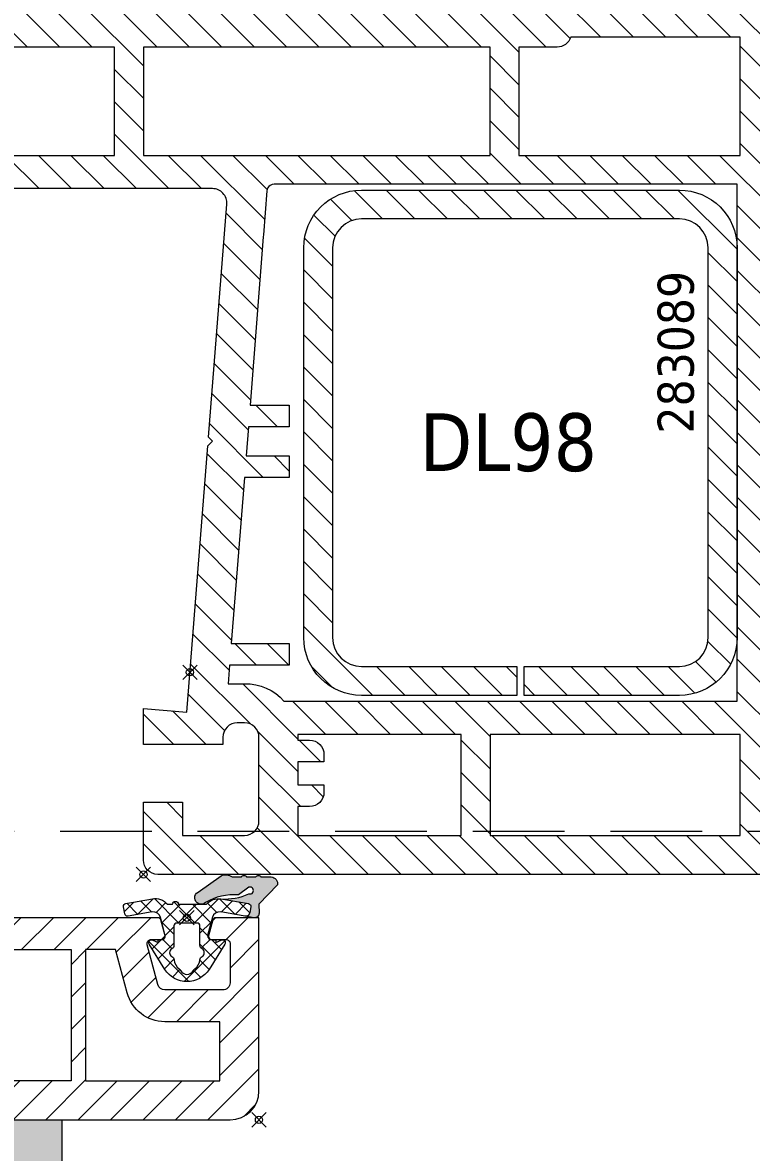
# Model space of a CAD drawing. Header units: millimetres. Extents: x -20000 to 230000, y -17405 to 25402.
# Drawn here: x 95314.6 to 95365.1, y -5974.3 to -5896.1 of the extents above; entities that cross this region are included whole.
import ezdxf

# ---------------------------------------------------------------- set-up
doc = ezdxf.new("R2010")
doc.units = ezdxf.units.MM
doc.header["$PDMODE"] = 35
doc.header["$PDSIZE"] = 0.5
doc.linetypes.add('CACHE', pattern=[9.524999999999999, 6.35, -3.175])
doc.layers.get('0').update_dxf_attribs({"lineweight": 13})
doc.layers.get('Defpoints').update_dxf_attribs({"true_color": 0xc2a584})
doc.layers.add('0 - Invisible', color=43, linetype='Continuous', lineweight=0, plot=False)
for name, color, linetype, lineweight in [('1 - Acier', 160, 'Continuous', 13), ('1 - INTERROMPU', 253, 'CACHE', 13), ('1 - Joint', 7, 'Continuous', 13), ('1 - PVC', 7, 'Continuous', 13)]:
    doc.layers.add(name, color=color, linetype=linetype, lineweight=lineweight)
doc.layers.add('1 - Cache', color=7, linetype='Continuous', lineweight=0, true_color=0xffffff)
doc.styles.add('Texte Poralu', font='tahomabd.ttf')
doc.dimstyles.new('30 - 1000', dxfattribs={"dimtxt": 10, "dimasz": 10, "dimexe": 5, "dimexo": 2.5, "dimgap": 5, "dimtad": 1, "dimdec": 1, "dimtxsty": 'Texte Poralu', "dimcen": 5, "dimazin": 0, "dimtfac": 1, "dimtdec": 1, "dimtmove": 0, "dimatfit": 3, "dimfxl": 1, "dimarcsym": 0})

# ---------------------------------------------------------------- blocks, each defined once
blk = doc.blocks.new('*D850')
at = {"layer": 'Defpoints', "color": 0, "lineweight": -2, "transparency": 16777216}
blk.add_line((95420.00000000013, -3505.668358776826), (95455.9922766959, -3505.668358776826), dxfattribs=at)
at = {"layer": 'Defpoints', "color": 0, "transparency": 16777216}
for p in [(95417.50000000013, -3505.668358776826), (95417.50000000013, -3505.668358776826), (90000, -6005.668358776824)]:
    blk.add_point(p, dxfattribs=at)
at = {"layer": 'Defpoints', "color": 0, "transparency": 16777216, "insert": (95439.24613834801, -3495.463523316786), "char_height": 10, "attachment_point": 5, "style": 'Texte Poralu'}
blk.add_mtext('2500', dxfattribs=at)
blk = doc.blocks.new('Rehau - Gamme Performance - Z55')
at = {"layer": '1 - PVC'}
h = blk.add_hatch(dxfattribs=at)
h.set_pattern_fill('ANSI31', color=256, scale=0.5, angle=90, style=0)
h.set_pattern_definition([(225, (0, 0), (-1.122532015133644, 1.122532015133644), [])])
edge = h.paths.add_edge_path(flags=16)
edge.add_line((-65.87251832466427, 51.19881142177838), (-65.47091301459295, 49.70000000000073))
edge.add_line((-65.47091301459295, 49.70000000000073), (-56, 49.70000000000073))
edge.add_line((-56, 49.70000000000073), (-56, 57.29999999999927))
edge.add_line((-56, 57.29999999999927), (-69.57885222706682, 57.29999999999928))
edge.add_line((-69.57885222706682, 57.29999999999928), (-70.677443916029, 53.19999999999892))
edge.add_line((-70.677443916029, 53.19999999999892), (-68.48051805564319, 53.19999999999892))
edge.add_arc((-68.48051805564319, 50.50000000000004), 2.69999999999888, 15.000000000040075, 90, ccw=False)
h.paths.add_polyline_path([(-27.20000000352593, 57.30000000000109), (-27.20000000352593, 49.70000000000073), (-55, 49.70000000000073), (-55, 57.30000000000109)], flags=16)
edge = h.paths.add_edge_path()
edge.add_line((-52.29999999999563, 5.000000000000004), (-54.5, 5.000000000000004))
edge.add_arc((-54.5, 4.500000000000004), 0.5, 90, 180)
edge.add_line((-55, 4.500000000000004), (-55, 1.000000000000004))
edge.add_arc((-54, 1.000000000000003), 1, 180, 270)
edge.add_line((-54, 3.306546357697854e-15), (-2, 1.224646799147351e-16))
edge.add_arc((-2, 2), 2, 270, 360)
edge.add_line((1.224646799147353e-16, 2), (8.572527594031472e-16, 14))
edge.add_line((8.572527594031472e-16, 14), (-3.005255888325336, 14))
edge.add_arc((-3.005255888324402, 13.80000000000172), 0.1999999999982798, 90.00000000026766, 165.00000000006)
edge.add_line((-3.198441053580608, 13.85176380902158), (-3.493185165250906, 12.75176380902121))
edge.add_arc((-3.299999999994521, 12.69999999999905), 0.1999999999990494, 164.9999999994347, 269.9999999996813)
edge.add_line((-3.299999999995634, 12.5), (-2.299999999995634, 12.5))
edge.add_arc((-2.299999999998362, 12.20000000000164), 0.2999999999983629, -5.210836206970271e-10, 89.99999999947892, ccw=False)
edge.add_line((-1.999999999999999, 12.19999999999891), (-1.999999999999999, 9.5))
edge.add_arc((-2.499999999999502, 9.499999999999503), 0.4999999999995028, -90.00000000005701, 5.701394911739044e-11, ccw=False)
edge.add_line((-2.5, 9), (-6.519481944349536, 9))
edge.add_arc((-6.519481944348197, 9.499999999998188), 0.4999999999981881, 194.9999999998352, 269.99999999984664, ccw=False)
edge.add_line((-7.002444857491354, 9.370590477448786), (-7.739777747883635, 12.12235428646818))
edge.add_arc((-7.449999999996928, 12.19999999999979), 0.3000000000002084, 90.0000000000307, 195.0000000001583, ccw=False)
edge.add_line((-7.449999999997089, 12.5), (-6.699999999997089, 12.5))
edge.add_arc((-6.699999999998201, 12.69999999999905), 0.1999999999990489, 270.0000000003186, 375.0000000005654)
edge.add_line((-6.506814834741816, 12.75176380902121), (-6.801558946412114, 13.85176380902158))
edge.add_arc((-6.994744111668309, 13.80000000000173), 0.1999999999982653, 14.99999999993691, 89.99999999973564)
edge.add_line((-6.994744111667386, 14), (-20.00000000352884, 14))
edge.add_line((-20.00000000352884, 14), (-20.00000000352884, 21.89999999999964))
edge.add_line((-20.00000000352884, 21.89999999999964), (-22.20000000352593, 21.89999999999964))
edge.add_line((-22.20000000352593, 21.89999999999964), (-22.20000000352593, 23.24485357832054))
edge.add_line((-22.20000000352593, 23.24485357832054), (-24.00000000352884, 23.89999999999964))
edge.add_line((-24.00000000352884, 23.89999999999964), (-24.00000000352884, 21.75))
edge.add_line((-24.00000000352884, 21.75), (-30.30000000352447, 21.75))
edge.add_arc((-30.30000000352447, 23.25), 1.5, 180, 270, ccw=False)
edge.add_line((-31.80000000352447, 23.25), (-31.80000000352447, 29.5))
edge.add_line((-31.80000000352447, 29.5), (-32.30000000352447, 30))
edge.add_line((-32.30000000352447, 30), (-31.80000000352447, 30.5))
edge.add_line((-31.80000000352447, 30.5), (-31.80000000352447, 36.75))
edge.add_arc((-30.30000000352447, 36.75), 1.5, 90, 180, ccw=False)
edge.add_line((-30.30000000352447, 38.25), (-24.00000000352884, 38.25))
edge.add_line((-24.00000000352884, 38.25), (-24.00000000352884, 36.10000000000036))
edge.add_line((-24.00000000352884, 36.10000000000036), (-22.20000000352593, 36.75514642167946))
edge.add_line((-22.20000000352593, 36.75514642167946), (-22.20000000352593, 38.10000000000036))
edge.add_line((-22.20000000352593, 38.10000000000036), (-20.00000000352884, 38.10000000000036))
edge.add_line((-20.00000000352884, 38.10000000000036), (-20.00000000352884, 51.70000000000073))
edge.add_line((-20.00000000352884, 51.70000000000073), (-21.00000000352884, 51.70000000000073))
edge.add_line((-21.00000000352884, 51.70000000000073), (-21.00000000352884, 50.70000000000073))
edge.add_line((-21.00000000352884, 50.70000000000073), (-25.00000000352884, 50.70000000000073))
edge.add_line((-25.00000000352884, 50.70000000000073), (-25.00000000352884, 57))
edge.add_arc((-24.00000000352884, 57), 1, 90, 180, ccw=False)
edge.add_line((-24.00000000352884, 58), (-22.00000000352884, 58))
edge.add_line((-22.00000000352884, 58), (-22.00000000352884, 57.5))
edge.add_line((-22.00000000352884, 57.5), (-20.50000000352884, 57.5))
edge.add_line((-20.50000000352884, 57.5), (-20.50000000352884, 59))
edge.add_arc((-21.50000000352884, 59), 1, 0, 90)
edge.add_line((-21.50000000352884, 60), (-30.00000000352884, 60))
edge.add_line((-30.00000000352884, 60), (-70.11598111865169, 60.00000000000001))
edge.add_arc((-70.1159811186501, 58.00000000000266), 1.999999999997343, 90.00000000004562, 165.0000000000639)
edge.add_line((-72.04783277122624, 58.51763809020486), (-75, 47.50000000000001))
edge.add_line((-75, 47.50000000000001), (-75, 46.00000000000001))
edge.add_line((-75, 46.00000000000001), (-71.99474411166739, 46.00000000000001))
edge.add_arc((-71.99474411166878, 46.19999999999825), 0.1999999999982407, 270.000000000399, 345.0000000006081)
edge.add_line((-71.80155894641211, 46.14823619098025), (-71.50681483474182, 47.24823619098243))
edge.add_arc((-71.69999999999817, 47.30000000000173), 0.1999999999982765, 345.0000000002252, 449.9999999996906)
edge.add_line((-71.69999999999709, 47.50000000000001), (-72.44999999999709, 47.50000000000001))
edge.add_arc((-72.44999999999695, 47.8000000000002), 0.3000000000001961, 164.9999999998384, 269.9999999999729, ccw=False)
edge.add_line((-72.73977774788364, 47.87764571353183), (-72.00244485749863, 50.62940952255122))
edge.add_arc((-71.5194819443508, 50.49999999999819), 0.5000000000036422, 89.9999999998551, 164.9999999999016, ccw=False)
edge.add_line((-71.51948194434954, 51.00000000000183), (-68.48051805564319, 51.00000000000001))
edge.add_arc((-68.48051805564357, 50.50000000000242), 0.4999999999975842, 14.99999999999801, 89.99999999995612, ccw=False)
edge.add_line((-67.99755514250137, 50.62940952255304), (-67.26022225210909, 47.87764571353183))
edge.add_arc((-67.5499999999955, 47.8), 0.2999999999999861, -90.00000000002439, 15.000000000212992, ccw=False)
edge.add_line((-67.54999999999563, 47.50000000000001), (-68.29999999999563, 47.50000000000001))
edge.add_arc((-68.2999999999979, 47.29999999999871), 0.200000000001296, 89.9999999993527, 194.9999999986473)
edge.add_line((-68.49318516525818, 47.24823619098243), (-68.19844105358061, 46.14823619098025))
edge.add_arc((-68.00525588832438, 46.19999999999768), 0.1999999999976693, 194.9999999992672, 269.9999999997273)
edge.add_line((-68.00525588832534, 46.00000000000001), (-65.5, 46.00000000000001))
edge.add_line((-65.5, 46.00000000000001), (-65.5, 47.50000000000001))
edge.add_line((-65.5, 47.50000000000001), (-50.22787593817338, 47.5))
edge.add_arc((-50.22787593817412, 46.50000000000196), 0.9999999999980389, -4.500000000040188, 89.99999999995771, ccw=False)
edge.add_line((-49.230958604443, 46.42154090427357), (-52, 11.23753400942223))
edge.add_line((-52, 11.23753400942224), (-55, 11.5))
edge.add_line((-55, 11.5), (-55, 9.000000000000004))
edge.add_line((-55, 9.000000000000004), (-51.50847331320983, 9.000000000000004))
edge.add_arc((-51.5084733132132, 14.00000000000103), 5.000000000001023, 270.0000000000385, 295.0000000000382)
edge.add_line((-49.39538200450625, 9.46846106481826), (-48.92550278250565, 9.687569344445368))
edge.add_arc((-48.41836086841914, 8.600000000007077), 1.199999999993857, 74.20892022657262, 115.0000000000137, ccw=False)
edge.add_arc((-48.5, 8.311321888265972), 1.499999999999998, 1.34718902700115e-11, 74.20892022657029, ccw=False)
edge.add_line((-47, 8.311321888266324), (-47, 3.70000000000073))
edge.add_arc((-48, 3.70000000000073), 1, -90, 0, ccw=False)
edge.add_line((-48, 2.700000000000731), (-52.29999999999563, 2.700000000000731))
edge.add_line((-52.29999999999563, 2.700000000000731), (-52.29999999999563, 5.000000000000004))
edge = h.paths.add_edge_path(flags=16)
edge.add_arc((-35.80000000352447, 28.5), 1, 180, 270)
edge.add_line((-35.80000000352447, 27.5), (-34.00000000352884, 27.5))
edge.add_line((-34.00000000352884, 27.5), (-34.00000000352884, 23.25))
edge.add_arc((-34.00000000352702, 23.05000000000109), 0.1999999999989086, 90.0000000005211, 180.0000000005211)
edge.add_line((-34.20000000352593, 23.04999999999928), (-34.20000000352593, 2.699999999998912))
edge.add_line((-34.20000000352593, 2.699999999998911), (-44.79999999999563, 2.699999999998911))
edge.add_line((-44.79999999999563, 2.699999999998911), (-44.79999999999563, 4.199999999998911))
edge.add_line((-44.79999999999563, 4.199999999998911), (-44.79999999999563, 5.800000000001094))
edge.add_line((-44.79999999999563, 5.800000000001094), (-44.79999999999563, 8.311321888266324))
edge.add_arc((-48.49999999999427, 8.311321888267054), 3.699999999998631, 359.9999999999887, 434.2089202265474)
edge.add_arc((-48.41836086841614, 8.599999999998895), 3.400000000002142, 74.20892022654432, 113.1443181339283)
edge.add_line((-49.75472569586418, 11.72636035158576), (-49.17440767002699, 19.10000000000037))
edge.add_line((-49.17440767002699, 19.10000000000037), (-46.89684091042, 48.03922954786503))
edge.add_arc((-46.39838224355474, 48.00000000000131), 0.4999999999986852, 90.00000000000807, 175.5000000000115, ccw=False)
edge.add_line((-46.39838224355481, 48.5), (-31.90000000353029, 48.5))
edge.add_line((-31.90000000353029, 48.5), (-22.20000000352593, 48.5))
edge.add_line((-22.20000000352593, 48.5), (-22.20000000352593, 40.44999999999891))
edge.add_line((-22.20000000352593, 40.44999999999891), (-30.30000000352447, 40.44999999999891))
edge.add_arc((-30.30000000352732, 36.74999999999739), 3.700000000001523, 89.99999999995588, 179.9999999999595)
edge.add_line((-34.00000000352884, 36.75), (-34.00000000352884, 32.5))
edge.add_line((-34.00000000352884, 32.5), (-35.80000000352447, 32.5))
edge.add_arc((-35.80000000352447, 31.5), 1, 90, 179.9999999999998)
edge.add_line((-36.80000000352447, 31.5), (-36.80000000352447, 30.89999999999964))
edge.add_line((-36.80000000352447, 30.89999999999964), (-34.00000000352884, 30.89999999999964))
edge.add_line((-34.00000000352884, 30.89999999999964), (-34.00000000352884, 29.10000000000037))
edge.add_line((-34.00000000352884, 29.10000000000037), (-36.80000000352447, 29.10000000000037))
edge.add_line((-36.80000000352447, 29.10000000000037), (-36.80000000352447, 28.5))
edge = h.paths.add_edge_path(flags=16)
edge.add_line((-22.20000000352593, 2.69999999999891), (-22.20000000352593, 19.54999999999927))
edge.add_line((-22.20000000352593, 19.54999999999927), (-30.30000000352447, 19.54999999999928))
edge.add_arc((-30.30000000352655, 23.2500000000047), 3.700000000005421, 223.1362588713335, 270.0000000000321, ccw=False)
edge.add_line((-33.00000000352884, 20.72017787186451), (-33.00000000352884, 2.699999999998912))
edge.add_line((-33.00000000352884, 2.699999999998911), (-22.20000000352593, 2.69999999999891))
h.paths.add_polyline_path([(-13, 11.79999999999927), (-13, 2.699999999998909), (-21.20000000352593, 2.69999999999891), (-21.20000000352593, 11.79999999999927)], flags=16)
edge = h.paths.add_edge_path(flags=16)
edge.add_arc((-6.519481944347775, 9.499999999998549), 2.699999999999276, 194.9999999999267, 269.99999999996265, ccw=False)
edge.add_line((-9.127481675328454, 8.801188578225265), (-9.931010774045717, 11.79999999999927))
edge.add_line((-9.931010774045717, 11.79999999999927), (-12, 11.79999999999927))
edge.add_line((-12, 11.79999999999927), (-12, 2.699999999998909))
edge.add_line((-12, 2.699999999998909), (-2.69999999999709, 2.699999999998909))
edge.add_line((-2.69999999999709, 2.699999999998909), (-2.699999999997089, 6.799999999999272))
edge.add_line((-2.699999999997089, 6.799999999999272), (-6.519481944349536, 6.799999999999272))
at = {"layer": '0 - Invisible'}
for p in [(-69.98342188930837, 46.00000000000001), (-22.19000000000232, 29.99500000000262), (-7.999999999999999, 17), (-51.78258921149632, 14), (-4.994999999995342, 13.99999989999924), (-55, 3.367778697655221e-15), (0, 0)]:
    blk.add_point(p, dxfattribs=at)
at = {"layer": '1 - PVC', "linetype": 'ByBlock', "flags": 128}
for points in [[(-52.29999999999563, 5.000000000000004), (-54.5, 5.000000000000004, 0.414213562373095), (-55, 4.500000000000004), (-55, 1.000000000000003, 0.414213562373095), (-54, 3.306546357697854e-15), (-2, 1.224646799147353e-16, 0.414213562373095), (1.224646799147353e-16, 2), (8.572527594031472e-16, 14), (-3.005255888325336, 14, 0.339454258862365), (-3.198441053580608, 13.85176380902158), (-3.493185165250906, 12.75176380902121, 0.4931454260326414), (-3.299999999995634, 12.5), (-2.299999999995634, 12.5, -0.414213562373095), (-1.999999999999999, 12.19999999999891), (-1.999999999999999, 9.5, -0.4142135623736777), (-2.5, 9), (-6.519481944349535, 9, -0.3394542588634316), (-7.002444857491354, 9.370590477448786), (-7.739777747883635, 12.12235428646818, -0.4931454260319969), (-7.449999999997089, 12.5), (-6.699999999997089, 12.5, 0.4931454260326414), (-6.506814834741816, 12.75176380902121), (-6.801558946412114, 13.85176380902158, 0.3394542588623977), (-6.994744111667386, 14), (-20.00000000352884, 14), (-20.00000000352884, 21.89999999999964), (-22.20000000352593, 21.89999999999964), (-22.20000000352593, 23.24485357832054), (-24.00000000352884, 23.89999999999964), (-24.00000000352884, 21.75), (-30.30000000352447, 21.75, -0.414213562373095), (-31.80000000352447, 23.25), (-31.80000000352447, 29.5), (-32.30000000352447, 30), (-31.80000000352447, 30.5), (-31.80000000352447, 36.75, -0.414213562373095), (-30.30000000352447, 38.25), (-24.00000000352884, 38.25), (-24.00000000352884, 36.10000000000036), (-22.20000000352593, 36.75514642167946), (-22.20000000352593, 38.10000000000036), (-20.00000000352884, 38.10000000000036), (-20.00000000352884, 51.70000000000073), (-21.00000000352884, 51.70000000000073), (-21.00000000352884, 50.70000000000073), (-25.00000000352884, 50.70000000000073), (-25.00000000352884, 57, -0.414213562373095), (-24.00000000352884, 58), (-22.00000000352884, 58), (-22.00000000352884, 57.5), (-20.50000000352884, 57.5), (-20.50000000352884, 59, 0.414213562373095), (-21.50000000352884, 60), (-30.00000000352884, 60), (-70.11598111865169, 60.00000000000001, 0.3394542588634644), (-72.04783277122624, 58.51763809020486), (-75, 47.50000000000001), (-75, 46.00000000000001), (-71.99474411166739, 46.00000000000001, 0.3394542588644011), (-71.80155894641211, 46.14823619098025), (-71.50681483474182, 47.24823619098243, 0.493145426028392), (-71.69999999999709, 47.50000000000001), (-72.44999999999709, 47.50000000000001, -0.4931454260320239), (-72.73977774788364, 47.87764571353183), (-72.00244485749863, 50.62940952255122, -0.3394542588636037), (-71.51948194434954, 51.00000000000183), (-68.48051805564319, 51.00000000000001, -0.3394542588631731), (-67.99755514250137, 50.62940952255304), (-67.26022225210909, 47.87764571353183, -0.4931454260325909), (-67.54999999999563, 47.50000000000001), (-68.29999999999563, 47.50000000000001, 0.4931454260274696), (-68.49318516525818, 47.24823619098243), (-68.19844105358061, 46.14823619098025, 0.3394542588656097), (-68.00525588832534, 46.00000000000001), (-65.5, 46.00000000000001), (-65.5, 47.50000000000001), (-50.22787593817338, 47.5, -0.437408972678621), (-49.230958604443, 46.42154090427357), (-52, 11.23753400942224), (-55, 11.5), (-55, 9.000000000000004), (-51.50847331320983, 9.000000000000004, 0.10951781168324), (-49.39538200450625, 9.46846106481826), (-48.92550278250565, 9.687569344445368, -0.1798882176655075), (-48.0918043421043, 9.754712446941998, -0.3356092712833857), (-47, 8.311321888266324), (-47, 3.70000000000073, -0.414213562373095), (-48, 2.700000000000731), (-52.29999999999563, 2.700000000000731)], [(-65.87251832466427, 51.19881142177838), (-65.47091301459295, 49.70000000000073), (-56, 49.70000000000073), (-56, 57.29999999999927), (-69.57885222706682, 57.29999999999928), (-70.677443916029, 53.19999999999892), (-68.48051805564319, 53.19999999999892, -0.3394542588631813)], [(-36.80000000352447, 28.5, 0.414213562373095), (-35.80000000352447, 27.5), (-34.00000000352884, 27.5), (-34.00000000352884, 23.25, 0.414213562373095), (-34.20000000352593, 23.04999999999928), (-34.20000000352593, 2.699999999998911), (-44.79999999999563, 2.699999999998911), (-44.79999999999563, 4.199999999998911), (-44.79999999999563, 5.800000000001094), (-44.79999999999563, 8.311321888266324, 0.335609271283394), (-47.49311737718381, 11.87168526633286, 0.1715412382788157), (-49.75472569586418, 11.72636035158576), (-49.17440767002699, 19.10000000000037), (-46.89684091042, 48.03922954786503, -0.3913924554631052), (-46.39838224355481, 48.5), (-31.90000000353029, 48.5), (-22.20000000352593, 48.5), (-22.20000000352593, 40.44999999999891), (-30.30000000352447, 40.44999999999891, 0.4142135623731134), (-34.00000000352884, 36.75), (-34.00000000352884, 32.5), (-35.80000000352447, 32.5, 0.414213562373095), (-36.80000000352447, 31.5), (-36.80000000352447, 30.89999999999964), (-34.00000000352884, 30.89999999999964), (-34.00000000352884, 29.10000000000037), (-36.80000000352447, 29.10000000000037)], [(-22.20000000352593, 2.69999999999891), (-22.20000000352593, 19.54999999999927), (-30.30000000352447, 19.54999999999928, -0.2073801119521994), (-33.00000000352884, 20.72017787186451), (-33.00000000352884, 2.699999999998911)], [(-6.519481944349536, 6.799999999999272, -0.3394542588635505), (-9.127481675328454, 8.801188578225265), (-9.931010774045717, 11.79999999999927), (-12, 11.79999999999927), (-12, 2.699999999998909), (-2.69999999999709, 2.699999999998909), (-2.699999999997089, 6.799999999999272)]]:
    blk.add_lwpolyline(points, format="xyb", close=True, dxfattribs=at)
at = {"layer": '1 - PVC', "linetype": 'ByBlock'}
for points in [[(-27.20000000352593, 57.30000000000109), (-27.20000000352593, 49.70000000000073), (-55, 49.70000000000073), (-55, 57.30000000000109)], [(-13, 11.79999999999927), (-13, 2.699999999998909), (-21.20000000352593, 2.69999999999891), (-21.20000000352593, 11.79999999999927)]]:
    blk.add_lwpolyline(points, close=True, dxfattribs=at)
blk = doc.blocks.new('*U293')
at = {"layer": '1 - Joint', "linetype": 'ByBlock'}
blk.add_hatch(color=256, dxfattribs=at).paths.add_polyline_path([(2.837325350334595, 3.139991519083196), (2.837230218505284, 3.783950421553527, 0.5773502691894579), (2.837179043450761, 4.130360579289117), (2.837082144486431, 4.786281435543059, 0.5773502691909409), (2.837030969431908, 5.132691593276831), (2.836925737877665, 5.845016760584257, 0.4193348017584231), (2.27370869603874, 6.282638477367072), (0.9436061346323195, 4.973423669500335), (0.3123396824385063, 5.000109868433356, 0.4776593921746675), (0.003963884089444891, 4.649794824750643), (0.1108990051861845, 4.024656032906933, -0.406954113261026), (0.3554536081701379, 4.364833528126837), (0.7494759464625539, 4.434306012226443, -0.4186793779256662), (0.9816712415331502, 4.269069366799158), (1.304053628361999, 2.355574123706901, -0.1252863138081158), (1.658837343635242, 4.297025540807226, -1.387029410552403), (2.110892919166418, 4.301161987306841), (1.585120378506418, 3.56910120961038, -0.153630631233487), (1.052299900505204, 1.300656256895308, 0.167658565838902), (0.9341191521853036, 1.032052687149189), (0.9341191521853036, 0.9581185570023079, 0.7449870863440491), (1.777665545088894, 0.7801199396617445), (2.905789576016105, 2.370638600377788, 0.2506215972346258)])
h = blk.add_hatch(dxfattribs=at)
h.set_pattern_fill('ANSI37', color=256, scale=0.25, style=0)
h.set_pattern_definition([(45, (0, 0), (-0.561266007566822, 0.5612660075668221), []), (135, (0, 0), (-0.5612660075668221, -0.561266007566822), [])])
h.paths.add_polyline_path([(0.9341191521853036, 0.9581185570023079, -0.04115551601890488), (0.9341191521853036, 1.032052687149189), (0.9341191521853036, 1.363633654231307, 0.2771051803063581), (1.304053628362454, 2.355574123705082), (0.981165421449078, 4.272071653411331, 0.4142135623735269), (0.7494759464620991, 4.434306012226443), (0.3554536081701379, 4.364833528126837, 0.4069541132610259), (0.1108990051861845, 4.024656032906933), (0.3987534679972673, 2.341869411793596, -0.388878731853411), (0.0357591140418666, 1.772082409815994), (-1.225078089887574, 1.434242099237963, -0.4142135623730951), (-1.525078089887756, 1.734242099237236), (-1.525078089887756, 2.010642202159943), (-1.714314720503807, 2.010642202159943), (-1.543816532480377, 2.376276746312215, 0.1095178116833867), (-1.525078089887301, 2.460800398659558, 0.414213562372962), (-1.725078089887574, 2.660800398660286, 0.1408717361745996), (-1.831281991344894, 2.63027231761771), (-3.57761294758302, 1.535889472777854, 0.2582714339693256), (-4.421777834461864, 0.01064220215994364, 0.2582714339694442), (-3.577612947582566, -1.514605068457967), (-1.83128199134535, -2.608987913296005, 0.1408717361754908), (-1.725078089887575, -2.639515994340399, 0.4142135623730951), (-1.525078089887757, -2.439515994339672, 0.1095178116837978), (-1.543816532480378, -2.354992341990509), (-1.714314720503808, -1.989357797840057), (-1.525078089887757, -1.989357797840057), (-1.525078089887757, -1.789357797841148, -0.414213562373428), (-1.22507808988712, -1.489357797840057), (0.03575911404186594, -1.827198108418088, -0.3888787318534718), (0.3987534679972664, -2.39698511039569), (0.1041466368151297, -4.067783476015393, 0.04366094290853437), (0.1011081874175936, -4.102513111547523, 0.3639702342659416), (0.2663785518843717, -4.299474662149805), (0.758899242387087, -4.386319348443067, 0.03772682989310878), (0.7888898933433658, -4.389301645021987, 0.3706939118394439), (0.9905904285233184, -4.224087433374734), (1.314452114771029, -2.387376540084006, 0.2713813844121956), (0.9341191521853032, -1.342260662717308), (0.9341191521853032, -0.9891440048413644, 1), (0.9341191521853033, -0.5891440048399093)])
h.paths.add_polyline_path([(-0.3658808478144236, 0.7106422021588515), (-0.3658808478144239, -0.6893577978407847, -0.4142135623735945), (-0.5658808478146967, -0.8893577978415123), (-1.902162592191417, -0.889357797839693, 0.2679491924312639), (-2.16197021332664, -1.039357797841148, -0.2679491924311203), (-2.421777834462318, -1.189357797838965, -0.2713242461924865), (-2.683452612631299, -1.036076271353522, 0.2434314752799365), (-2.913794247934675, -0.8844355081109819, -0.2106048335014689), (-3.543891381010326, -0.5238521096653124, 0.1163404642471713), (-3.648952251402989, -0.434769724362922, -0.2819206211492917), (-3.921777834462318, 0.01064220215994355, -0.2819206211492656), (-3.648952251402989, 0.45605412868099, 0.1163404642473058), (-3.543891381010326, 0.5451365139851994, -0.2106048335014686), (-2.913794247934675, 0.9057199124308687, 0.2434314752799362), (-2.683452612631299, 1.057360675673408, -0.2713242461923491), (-2.421777834462318, 1.210642202160671, -0.2679491924311201), (-2.16197021332664, 1.060642202159216, 0.2679491924306129), (-1.902162592192326, 0.9106422021595794), (-0.5658808478142416, 0.9106422021595791, -0.4142135623730951)], flags=16)
at = {"layer": '0 - Invisible', "linetype": 'ByBlock'}
blk.add_point((0, 0), dxfattribs=at)
at = {"layer": '1 - Joint', "linetype": 'ByBlock'}
for points in [[(2.110892919166418, 4.301161987306841), (1.585120378506418, 3.56910120961038, -0.153630631233487), (1.052299900505204, 1.300656256895308, 1.132680330705248), (1.777665545088894, 0.7801199396617445), (2.905789576016105, 2.370638600377788, 0.2506215972346257), (2.837325350334595, 3.139991519083196), (2.837230218505284, 3.783950421553527, 0.577350269189458), (2.837179043450761, 4.130360579289117), (2.837082144486431, 4.786281435543059, 0.5773502691894251), (2.837030969431908, 5.132691593275012), (2.836925737877665, 5.845016760584257, 0.4193348017583478), (2.27370869603874, 6.282638477367072), (0.9436061346323195, 4.973423669500335), (0.3123396824385063, 5.000109868433356, 0.4776593921746676), (0.003963884089444891, 4.649794824750643), (0.3987534679972673, 2.341869411793596, -0.3888787318534825), (0.0357591140418666, 1.772082409815994), (-1.225078089887574, 1.434242099237963, -0.414213562373095), (-1.525078089887756, 1.734242099237236), (-1.525078089887756, 2.010642202159943), (-1.714314720503807, 2.010642202159943), (-1.543816532480377, 2.376276746312215, 0.1095178116833867), (-1.525078089887301, 2.460800398659558, 0.4142135623729619), (-1.725078089887574, 2.660800398660286, 0.1408717361754908), (-1.831281991345349, 2.63027231761771), (-3.57761294758302, 1.535889472777854, 0.2582714339693255), (-4.421777834461864, 0.01064220215994364, 0.2582714339693255), (-3.577612947583475, -1.514605068457967), (-1.83128199134535, -2.608987913296005, 0.1408717361754908), (-1.725078089887575, -2.639515994340399, 0.414213562373095), (-1.525078089887757, -2.439515994339672, 0.1095178116831429), (-1.543816532479923, -2.354992341990509), (-1.714314720503808, -1.989357797840057), (-1.525078089887757, -1.989357797840057), (-1.525078089887757, -1.789357797841148, -0.414213562373095), (-1.225078089887575, -1.489357797840057), (0.03575911404186594, -1.827198108418088, -0.3888787318534718), (0.3987534679972664, -2.39698511039569), (0.1041466368151297, -4.067783476015393, 0.04366094290853437), (0.1011081874175936, -4.102513111547523, 0.3639702342662791), (0.2663785518843717, -4.299474662149805), (0.758899242387087, -4.386319348443067, 0.03772682989310878), (0.7888898933433658, -4.389301645021987, 0.3706939118394439), (0.9905904285233184, -4.224087433374734), (1.314452114771029, -2.387376540084006, 0.2713813844121955), (0.9341191521853032, -1.342260662717308), (0.9341191521853032, -0.9891440048413644, 0.9999999999999999), (0.9341191521853033, -0.5891440048399093), (0.9341191521853036, 1.363633654231307, 0.277105180306966), (1.304053628361999, 2.355574123706901, -0.1252863138081164), (1.658837343635242, 4.297025540807226, -1.387029410552403)], [(-3.648952251402989, 0.45605412868099, 0.1163404642473058), (-3.543891381010326, 0.5451365139851994, -0.2106048335014686), (-2.913794247934675, 0.9057199124308687, 0.2434314752799362), (-2.683452612631299, 1.057360675673408, -0.2713242461923491), (-2.421777834462318, 1.210642202160671, -0.2679491924311201), (-2.16197021332664, 1.060642202159216, 0.2679491924311205), (-1.902162592191416, 0.9106422021595794), (-0.5658808478142416, 0.9106422021595791, -0.414213562373095), (-0.3658808478144236, 0.7106422021588515), (-0.3658808478144239, -0.6893577978407847, -0.414213562373095), (-0.565880847814242, -0.8893577978415123), (-1.902162592191417, -0.889357797839693, 0.2679491924312639), (-2.16197021332664, -1.039357797841148, -0.2679491924311203), (-2.421777834462318, -1.189357797838965, -0.2713242461924865), (-2.683452612631299, -1.036076271353522, 0.2434314752799365), (-2.913794247934675, -0.8844355081109819, -0.2106048335014689), (-3.543891381010326, -0.5238521096653124, 0.1163404642471713), (-3.648952251402989, -0.434769724362922, -0.2819206211492917), (-3.921777834462318, 0.01064220215994355, -0.2819206211492657)]]:
    blk.add_lwpolyline(points, format="xyb", close=True, dxfattribs=at)
blk.add_lwpolyline([(1.304053628361999, 2.355574123706901), (0.981165421449078, 4.272071653411331, 0.4142135623729482), (0.7494759464625539, 4.434306012226443), (0.3554536081701379, 4.364833528126837, 0.40695411326285), (0.1108990051861845, 4.024656032905114)], format="xyb", dxfattribs=at)
blk = doc.blocks.new('*U412')
blk.add_blockref('Rehau - Gamme Performance - Z55', (619.0000481360182, -17.00000000000728))
at = {"xscale": -1, "rotation": 269.9999999999993}
blk.add_blockref('*U293', (614.0050481360232, -3.000000100007982), dxfattribs=at)
blk = doc.blocks.new('*U146')
at = {"layer": '1 - Cache', "linetype": 'ByBlock'}
h = blk.add_hatch(color=256, dxfattribs=at)
h.paths.add_polyline_path([(32.13999999998487, -28.99880588942324, 0.4142135623730951), (33.63999999998487, -27.49880588942324), (33.63999999998487, -25.99880588942324), (5.639999999984866, -25.99880588942324), (5.639999999984866, -27.49880588942324, 0.4142135623730951), (7.139999999984866, -28.99880588942324)])
h.paths.add_polyline_path([(24.13999999998487, -25.99880588942324), (22.87032121280208, -22.9544301427959, 0.6664264009324953), (16.4096788733732, -22.95443005641573), (15.13999999998486, -25.99880588942323)], flags=16)
h.paths.add_polyline_path([(5.639999999984866, -16.99880588942324), (5.639999999984866, -25.99880588942324), (15.13999999998486, -25.99880588942323), (16.4096788733732, -22.95443005641573, -0.6664264009324957), (22.87032121280208, -22.9544301427959), (24.13999999998487, -25.99880588942324), (33.63999999998487, -25.99880588942324), (33.63999999998487, -16.99880588942324)])
at = {"layer": '1 - PVC', "linetype": 'ByBlock'}
for p, q in [((33.63999999998487, -16.99880588942324), (5.639999999984866, -16.99880588942324)), ((5.639999999984866, -16.99880588942324), (5.639999999984866, -27.49880588942324))]:
    blk.add_line(p, q, dxfattribs=at)
blk = doc.blocks.new('Rehau - DL98')
at = {"layer": '1 - PVC', "linetype": 'ByBlock'}
h = blk.add_hatch(dxfattribs=at)
h.set_pattern_fill('ANSI31', color=256, scale=0.5, angle=270, style=0)
h.set_pattern_definition([(315, (98, 0), (1.122532015133644, 1.122532015133644), [])])
h.paths.add_polyline_path([(1.879529492071015, 37.82031643489609, 0.3966685553808879), (0, 35.8239480178454), (0, 0), (1.799999999988358, 0, 0.4689688986931894), (3.766506847430719, 2.364487062906846), (2.999999999985448, 6.499999999883585), (3, 14.99999999994179), (38, 15), (39.80000000000291, 15, 0.4689688986932354), (41.76650684743072, 17.36448706290685), (41, 21.5), (41, 22.5, -0.4142135623730951), (41.5, 23), (51.30000000000291, 23), (51.30000000000291, 16, 0.4142135623730951), (51.80000000000291, 15.5), (58.99999999998545, 15.5), (59, 18.20000000001164), (54.00000000001455, 18.20000000001164), (54.00000000001455, 23.20000000006985), (68, 23.20000000001164), (86.00000000001455, 23.20000000001164), (86.00000000001455, 18.20000000001164), (81.00000000001455, 18.20000000001164), (80.99999999998545, 15.5), (89.69999999999709, 15.5, 0.4142135623730951), (90.19999999999709, 16), (90.19999999999709, 20.5), (89.69999999999709, 20.5, -0.4142135623730951), (88.69999999999709, 21.5), (88.69999999999709, 22, -0.4142135623730951), (89.69999999999709, 23), (94.30000000000291, 23, -0.4142135623731307), (95, 22.29999999998836), (95.00000000001455, 21.5), (94.23349315256928, 17.36448706290685, 0.2850017038207022), (95, 15.40000000002328), (95, 15), (97.99999999998545, 15), (98, 25.90000000002328), (98, 66, 0.4142135623730951), (97, 67), (93, 67), (92.99999999998545, 64.29999999998836), (95.30000000000291, 64.29999999998836), (95.30000000000291, 60, -0.4142135623730951), (94.30000000000291, 59), (88.5, 59, -0.4142135623730951), (87.5, 60), (87.5, 60.5, -0.4142135623730951), (88.5, 61.5), (89, 61.5), (89, 67), (86.49999999998545, 67), (86.7624659905996, 64), (68.32562743491144, 62.5489893371705), (67.99999999998545, 62.22336190222995), (67.72188789721986, 62.50147400511196), (51.57845909573371, 61.23095860442845, -0.4374089726612938), (50.5, 62.22787593811518), (50.5, 77.5), (52, 77.5), (52, 80.00525588833261, 0.3394542588165427), (51.85176380905614, 80.19844105356606), (50.75176380902121, 80.49318516528001, 0.493145426031467), (50.5, 80.29999999998836), (50.5, 79.54999999998836, -0.4931454260510824), (50.12235428644635, 79.26022225210909), (47.37059047745424, 79.99755514250137, -0.3394542588633446), (47, 80.48051805567229), (47, 83.51948194432771, -0.3394542588633955), (47.37059047745424, 84.00244485749863), (50.1223542864609, 84.73977774789091, -0.4931454260917456), (50.5, 84.44999999995343), (50.5, 83.70000000001164, 0.4931454260900017), (50.75176380905032, 83.50681483471999), (51.85176380901248, 83.80155894643394, 0.3394542589447556), (52, 83.9947441117256), (52.00000000001455, 87.00000000005821), (50.49999999995634, 87.00000000005821), (39.48236190978787, 84.04783277120441, 0.3394542588633612), (38, 82.11598111863714), (38, 40)])
h.paths.add_polyline_path([(38, 37.29508844472002), (38, 17.70000000001164), (2.30000000000291, 17.70000000001164), (2.30000000000291, 35.14077809988521)], flags=16)
h.paths.add_polyline_path([(40, 37.413897450082, 0.327538221718526), (40.69999999999709, 38.3678366515087), (40.69999999998254, 41), (48.19999999999709, 41), (48.19999999999709, 25.70000000001164), (46.30000000000291, 25.70000000001164), (44, 25.70000000001164), (40, 25.70000000001164)], flags=16)
h.paths.add_polyline_path([(40.70000000001164, 43), (40.69999999999709, 67), (48.20000000001164, 67), (48.20000000001164, 43)], flags=16)
h.paths.add_polyline_path([(50.19999999999709, 57.56843380007194), (50.19999999999709, 57.95192733907606, -0.3913924554663752), (50.66077045215934, 58.45038600597763), (53.69999999999709, 58.68957855878398), (53.83241696543701, 58.70000000001164), (65.5, 59.61825869936729), (65.49999999998545, 56.89999999996508), (67, 56.90000000002328), (67, 59.73631125950487), (69, 59.89371467323508), (69, 56.90000000002328), (70.5, 56.89999999996508), (70.5, 60.01176723343087), (82, 60.91683686187025), (82.00000000001455, 56.89999999996508), (83.50000000001455, 56.90000000002328), (83.5, 61.03488942218246), (84.79999999998836, 61.13720164098777), (84.80000000000291, 60.5), (84.80000000000291, 60, 0.2288714561773755), (86, 57.27236366062425), (86, 25.90000000002328), (50.19999999999709, 25.90000000002328)], flags=16)
h.paths.add_polyline_path([(40.69999999999709, 69.00000000005821), (40.70000000001164, 81.5788522270741), (44.69999999999709, 82.65064899693243), (44.69999999999709, 80.48051805567229, 0.3394542588589886), (46.77530667366227, 77.77592574205482), (48.19999999999709, 77.39418031577952), (48.19999999999709, 69)], flags=16)
h.paths.add_polyline_path([(88.30000000000291, 43), (95.29999999998836, 42.99999999994179), (95.30000000000291, 25.70000000006985), (88.29999999998836, 25.70000000006985)], flags=16)
h.paths.add_polyline_path([(88.30000000001746, 45), (88.30000000000291, 56.29999999998836), (88.69999999999709, 56.29999999998836), (88.69999999999709, 55.5, 0.4142135623730951), (89.69999999999709, 54.5), (90.19999999998254, 54.5), (90.19999999999709, 56.30000000004657), (91.80000000001746, 56.30000000004657), (91.80000000000291, 54.5), (92.30000000000291, 54.5, 0.4142135623730951), (93.30000000000291, 55.5), (93.30000000000291, 56.29999999998836), (95.30000000000291, 56.29999999998836), (95.30000000000291, 45)], flags=16)
h.paths.add_polyline_path([(98.00000000001455, 15.00000000005821), (95, 15.00000000005821), (95, 0, 0.4142135623730951), (98, 3)], flags=17)
at = {"layer": '0 - Invisible', "linetype": 'ByBlock'}
blk.add_point((98, 67), dxfattribs=at)
at = {"layer": '0 - Invisible'}
blk.add_point((84.00000000000001, 63.78258921149752), dxfattribs=at)
at = {"layer": '1 - PVC', "linetype": 'ByBlock'}
blk.add_lwpolyline([(98, 3), (98, 25.90000000002328), (98, 66, 0.4142135623730951), (98, 66, 0.4142135623730951), (97, 67), (93, 67), (93, 64.29999999998836), (95.30000000000291, 64.29999999998836), (95.30000000000291, 60, -0.4142135623730951), (94.30000000000291, 59), (88.5, 59, -0.4142135623730951), (87.5, 60), (87.5, 60.5, -0.4142135623730951), (88.5, 61.5), (89, 61.5), (89, 67), (86.5, 67), (86.76246599058504, 64), (68.32562743491144, 62.5489893372287), (68, 62.22336190228816), (67.7218878971762, 62.50147400511196), (67.72102791935322, 62.50140632339753), (51.57845909573371, 61.23095860442845, -0.4374089726786299), (50.5, 62.22787593817338), (50.5, 77.5)], format="xyb", dxfattribs=at)
for points in [[(40.69999999999709, 69), (40.69999999999709, 81.5788522270741), (44.69999999999709, 82.65064899681602), (44.69999999999709, 80.48051805567229, 0.3394542588634359), (46.77530667372048, 77.77592574205482), (48.19999999999709, 77.39418031577952), (48.19999999999709, 69), (40.69999999999709, 69)], [(50.19999999999709, 57.56843380007194), (50.19999999999709, 57.95192733907606, -0.2851213255996621), (50.4781196481199, 58.40000000002328, -0.09560243916984297), (50.66077045213024, 58.45038600597763), (53.69999999999709, 58.68957855878398), (53.83241696543701, 58.70000000001164), (65.5, 59.61825869936729), (65.5, 56.90000000002328), (67, 56.90000000002328), (67, 59.73631125956308), (69, 59.89371467323508), (69, 56.90000000002328), (70.5, 56.90000000002328), (70.5, 60.01176723348908), (82, 60.91683686192846), (82, 56.90000000002328), (83.5, 56.90000000002328), (83.5, 61.03488942218246), (84.80000000000291, 61.13720164104598), (84.80000000000291, 60.5), (84.80000000000291, 60, 0.2288714561773755), (86, 57.27236366062425), (86, 25.90000000002328), (50.19999999999709, 25.90000000002328), (50.19999999999709, 57.56843380007194)], [(88.30000000000291, 45), (88.30000000000291, 56.29999999998836), (88.69999999999709, 56.29999999998836), (88.69999999999709, 55.5, 0.4142135623730951), (89.69999999999709, 54.5), (90.19999999999709, 54.5), (90.19999999999709, 56.29999999998836), (91.80000000000291, 56.29999999998836), (91.80000000000291, 54.5), (92.30000000000291, 54.5, 0.4142135623730951), (93.30000000000291, 55.5), (93.30000000000291, 56.29999999998836), (95.30000000000291, 56.29999999998836), (95.30000000000291, 45), (88.30000000000291, 45)], [(40, 37.413897450082, 0.327538221718526), (40.69999999999709, 38.3678366515087), (40.69999999999709, 41), (48.19999999999709, 41), (48.19999999999709, 25.70000000001164), (46.30000000000291, 25.70000000001164), (44, 25.70000000001164), (40, 25.70000000001164), (40, 37.413897450082, 0.327538221718526)]]:
    blk.add_lwpolyline(points, format="xyb", close=True, dxfattribs=at)
for points in [[(40.69999999999709, 43), (40.69999999999709, 67), (48.19999999999709, 67), (48.19999999999709, 43), (40.69999999999709, 43)], [(88.30000000000291, 43), (95.30000000000291, 43), (95.30000000000291, 25.70000000001164), (88.30000000000291, 25.70000000001164), (88.30000000000291, 43)]]:
    blk.add_lwpolyline(points, close=True, dxfattribs=at)
blk = doc.blocks.new('Rehau - Renfort TR 35 61')
at = {"layer": '1 - Acier', "linetype": 'ByBlock'}
h = blk.add_hatch(dxfattribs=at)
h.set_pattern_fill('ANSI31', color=256, scale=0.5, style=0)
h.set_pattern_definition([(45, (0, 0), (-1.122532015133644, 1.122532015133644), [])])
h.paths.add_polyline_path([(4, 15, 0.4142135623730951), (0, 11), (0, 0.25), (2, 0.25), (2, 11, -0.4142135623730951), (4, 13), (31, 13, -0.4142135623730951), (33, 11), (33, -11, -0.4142135623730951), (31, -13), (4, -13, -0.4142135623730951), (2, -11), (2, -0.25), (0, -0.25), (0, -11, 0.4142135623730951), (4, -15), (31, -15, 0.4142135623730951), (35, -11), (35, 11, 0.4142135623730951), (31, 15)])
blk.add_lwpolyline([(4, 15), (31, 15, -0.414213562373095), (35, 11), (35, -11, -0.414213562373095), (31, -15), (4, -15, -0.414213562373095), (0, -11), (0, -0.25), (2, -0.25), (2, -11, 0.414213562373095), (4, -13), (31, -13, 0.414213562373095), (33, -11), (33, 11, 0.414213562373095), (31, 13), (4, 13, 0.414213562373095), (2, 11), (2, 0.25), (0, 0.25), (0, 11, -0.414213562373095)], format="xyb", close=True, dxfattribs=at)
blk = doc.blocks.new('*U682')
at = {"xscale": -1, "rotation": 90}
blk.add_blockref('Rehau - DL98', (32.5, -4.999999999999994), dxfattribs=at)
at = {"rotation": 90.00000000000001}
blk.add_blockref('Rehau - Renfort TR 35 61', (-8.400000000023283, -90.59999999999854), dxfattribs=at)
at = {"insert": (2.375052806397434, -66.83033066757343), "char_height": 2.5, "attachment_point": 5, "rotation": 90.00000000000001, "style": 'Texte Poralu'}
blk.add_mtext('283089', dxfattribs=at)
at = {"insert": (-9.234216900047613, -73.09999999999127), "char_height": 4, "attachment_point": 5, "style": 'Texte Poralu'}
blk.add_mtext('DL98', dxfattribs=at)

msp = doc.modelspace()

# ---------------------------------------------------------------- linework, layer by layer
at = {"layer": '1 - INTERROMPU'}
msp.add_line((94659.99982775154, -5952.071593255383), (95374.99987588756, -5952.071593255383), dxfattribs=at)

# ---------------------------------------------------------------- block references
for name, p in [('*U682', (95357.49999553026, -5852.071916476396)), ('*U412', (94711.99997544319, -5955.071593255383))]:
    msp.add_blockref(name, p)
at = {"xscale": -1}
msp.add_blockref('*U146', (95323.00002357921, -5955.07159325539), dxfattribs=at)

# ---------------------------------------------------------------- dimensions: what is measured, and where the dimension line sits
at = {"layer": 'Defpoints'}
dim = msp.add_ordinate_dim(feature_location=(95417.50000000013, -3505.668358776826), offset=(0, 0), dtype=0, origin=(90000, -6005.668358776824), dimstyle='30 - 1000', dxfattribs=at)
dim.commit()
dim.dimension.update_dxf_attribs({"geometry": '*D850', "text_midpoint": (95439.24613834801, -3495.463523316786)})

doc.saveas('drawing.dxf')
